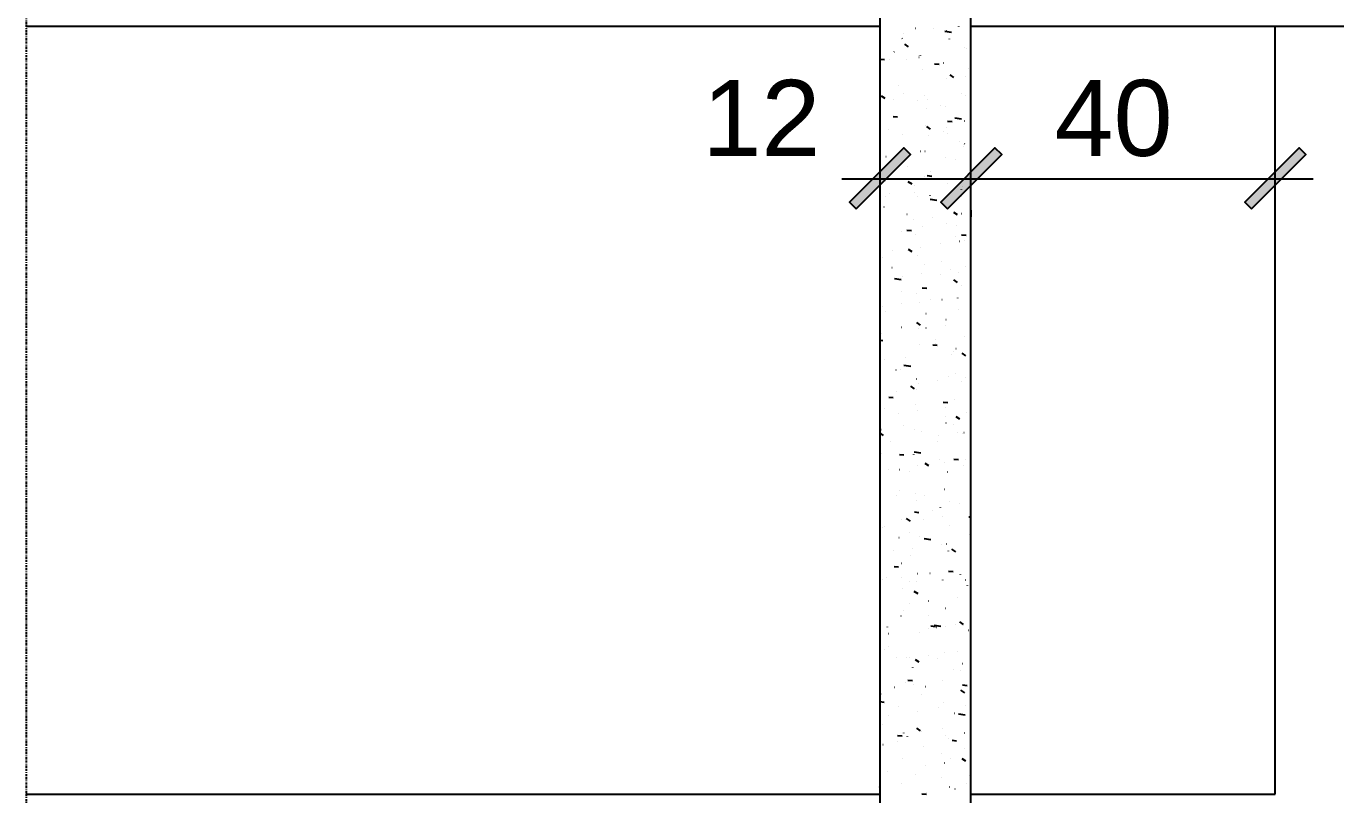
# Model space of a CAD drawing. Extents: x -1789 to 4156, y -3064 to 1391.
# Drawn here: x 2462.2 to 2634.4, y -841.3 to -740.2 of the extents above; entities that cross this region are included whole.
import ezdxf

# ---------------------------------------------------------------- set-up
doc = ezdxf.new("R2010")
doc.units = 0
doc.linetypes.add('ESTILO_TQS_0003', pattern=[0.92, 0.3, -0.15, 0.02, -0.15, 0.3])
for name, color, linetype in [('1', 1, 'CONTINUOUS'), ('2', 2, 'CONTINUOUS'), ('3', 3, 'CONTINUOUS'), ('9', 254, 'CONTINUOUS')]:
    doc.layers.add(name, color=color, linetype=linetype)
doc.styles.add('TQS_ARIAL', font='arial.ttf')

msp = doc.modelspace()

# ---------------------------------------------------------------- linework, layer by layer
at = {"layer": '1', "linetype": 'Continuous'}
for p, q in [((2569.4368, -760.22995), (2591.4368, -760.22995)), ((2581.4368, -760.22995), (2631.4368, -760.22995)), ((2586.4368, -764.34605), (2586.4368, -765.22995)), ((2574.4368, -764.9256), (2574.4368, -765.22995)), ((2586.4368, -764.9256), (2586.4368, -765.22995))]:
    msp.add_line(p, q, dxfattribs=at)
for points in [[(2571.3427, -764.20795), (2578.48795, -757.0627), (2577.60405, -756.1788), (2570.4588, -763.32405), (2571.3427, -764.20795)], [(2583.3427, -764.20795), (2590.48795, -757.0627), (2589.60405, -756.1788), (2582.4588, -763.32405), (2583.3427, -764.20795)], [(2583.3427, -764.20795), (2590.48795, -757.0627), (2589.60405, -756.1788), (2582.4588, -763.32405), (2583.3427, -764.20795)], [(2623.3427, -764.20795), (2630.48795, -757.0627), (2629.60405, -756.1788), (2622.4588, -763.32405), (2623.3427, -764.20795)]]:
    msp.add_lwpolyline(points, dxfattribs=at)
for points in [[(2571.3427, -764.20795), (2577.60405, -756.1788), (2570.4588, -763.32405)], [(2571.3427, -764.20795), (2578.48795, -757.0627), (2577.60405, -756.1788)], [(2583.3427, -764.20795), (2589.60405, -756.1788), (2582.4588, -763.32405)], [(2583.3427, -764.20795), (2589.60405, -756.1788), (2582.4588, -763.32405)], [(2583.3427, -764.20795), (2590.48795, -757.0627), (2589.60405, -756.1788)], [(2583.3427, -764.20795), (2590.48795, -757.0627), (2589.60405, -756.1788)], [(2623.3427, -764.20795), (2629.60405, -756.1788), (2622.4588, -763.32405)], [(2623.3427, -764.20795), (2630.48795, -757.0627), (2629.60405, -756.1788)], [(2571.3427, -764.20795), (2570.4588, -763.32405), (2571.3427, -764.20795)], [(2583.3427, -764.20795), (2582.4588, -763.32405), (2583.3427, -764.20795)], [(2583.3427, -764.20795), (2582.4588, -763.32405), (2583.3427, -764.20795)], [(2623.3427, -764.20795), (2622.4588, -763.32405), (2623.3427, -764.20795)]]:
    msp.add_solid(points, dxfattribs=at)
at = {"layer": '2', "linetype": 'Continuous'}
for p, q in [((2586.4368, -759.34605), (2586.4368, -759.34605)), ((2574.4368, -759.9256), (2574.4368, -759.9256)), ((2586.4368, -759.9256), (2586.4368, -759.9256)), ((2626.4368, -760.22995), (2626.4368, -760.22995))]:
    msp.add_line(p, q, dxfattribs=at)
at = {"layer": '2', "linetype": 'ESTILO_TQS_0003'}
msp.add_lwpolyline([(2462.16665, -2158.40875), (3089.1606, -2158.40875), (3089.1606, 1006.1651), (2462.16665, 1011.24555), (2462.16665, -2158.40875)], dxfattribs=at)
at = {"layer": '3', "linetype": 'Continuous'}
for p, q in [((2574.4368, -740.2195), (2462.16665, -740.2195)), ((2786.4368, -740.2195), (2586.4368, -740.2195)), ((2626.4368, -841.2197), (2626.4368, -740.2195)), ((2462.16665, -841.2197), (2574.4368, -841.2197)), ((2586.4368, -841.2197), (2626.4368, -841.2197))]:
    msp.add_line(p, q, dxfattribs=at)
at = {"layer": '9', "linetype": 'Continuous'}
for p, q in [((2579.1629, -740.4318), (2579.17285, -740.4305)), ((2581.50805, -740.5069), (2581.4996, -740.50155)), ((2584.8587, -740.2249), (2584.86665, -740.2188)), ((2586.4368, -740.4716), (2586.4368, -740.4716)), ((2586.4368, -740.4716), (2586.4368, -740.4716)), ((2574.4368, -741.054), (2574.4368, -741.054)), ((2574.4368, -741.054), (2574.4368, -741.054)), ((2574.4368, -741.75065), (2574.4368, -741.75065)), ((2574.4368, -741.75065), (2574.4368, -741.75065)), ((2574.4368, -741.75065), (2574.4368, -741.75065)), ((2577.41825, -741.8064), (2577.41085, -741.79965)), ((2577.5577, -741.16555), (2577.54925, -741.16015)), ((2583.88945, -741.01), (2583.0001, -740.8721)), ((2583.2501, -740.80535), (2583.24275, -740.7986)), ((2583.61655, -741.85015), (2583.6081, -741.8448)), ((2586.4368, -741.4051), (2586.4368, -741.4051)), ((2576.35575, -743.5138), (2576.3637, -743.50775)), ((2578.23285, -742.8642), (2577.73545, -742.52865)), ((2579.5224, -743.98225), (2579.53235, -743.98095)), ((2579.8144, -744.00205), (2579.80705, -743.9953)), ((2585.64625, -743.001), (2585.6389, -742.99425)), ((2585.83795, -743.1508), (2585.84785, -743.1495)), ((2586.4368, -743.6469), (2586.4368, -743.6469)), ((2586.4368, -743.6469), (2586.4368, -743.6469)), ((2586.4368, -743.6469), (2586.4368, -743.6469)), ((2586.4368, -743.7254), (2586.4368, -743.7254)), ((2586.4368, -743.7254), (2586.4368, -743.7254)), ((2586.4368, -743.7254), (2586.4368, -743.7254)), ((2574.4368, -744.6518), (2574.4368, -744.6518)), ((2574.4368, -744.6518), (2574.4368, -744.6518)), ((2574.4368, -744.6518), (2574.4368, -744.6518)), ((2574.4368, -744.98625), (2574.4368, -744.98625)), ((2574.4368, -744.98625), (2574.4368, -744.98625)), ((2575.07785, -744.5753), (2574.48015, -744.523)), ((2575.7351, -744.48085), (2575.745, -744.47955)), ((2577.9097, -744.56505), (2577.90125, -744.55965)), ((2579.60275, -744.25795), (2579.61065, -744.25185)), ((2580.01815, -745.9083), (2580.0097, -745.9029)), ((2582.25045, -745.20285), (2581.65275, -745.15055)), ((2582.8497, -745.0021), (2582.85765, -744.996)), ((2586.0967, -745.74625), (2586.10465, -745.74015)), ((2586.4368, -745.5691), (2586.4368, -745.5691)), ((2583.20725, -747.0949), (2583.21715, -747.0936)), ((2584.20195, -746.8904), (2583.7045, -746.55485)), ((2585.71065, -746.76535), (2585.72055, -746.76405)), ((2586.2868, -746.7266), (2586.2784, -746.7212)), ((2586.4368, -746.82215), (2586.4368, -746.82215)), ((2586.4368, -746.82215), (2586.4368, -746.82215)), ((2574.4368, -748.2219), (2574.4368, -748.2219)), ((2574.4368, -748.2219), (2574.4368, -748.2219)), ((2574.4368, -748.24955), (2574.4368, -748.24955)), ((2575.16175, -749.6854), (2574.66435, -749.3499)), ((2576.89175, -747.92635), (2576.90165, -747.92505)), ((2577.53425, -749.0808), (2577.5422, -749.0747)), ((2580.3701, -749.3078), (2580.3617, -749.3024)), ((2585.2334, -748.96765), (2585.226, -748.9609)), ((2585.6887, -749.29495), (2585.69665, -749.28885)), ((2586.4368, -748.39785), (2586.4368, -748.39785)), ((2574.54285, -750.7512), (2574.4368, -750.73475)), ((2576.2521, -749.8596), (2576.2437, -749.85425)), ((2579.4015, -749.9687), (2579.39415, -749.96195)), ((2580.57655, -751.03905), (2580.58645, -751.03775)), ((2580.78125, -749.82495), (2580.78915, -749.81885)), ((2582.4786, -750.65105), (2582.47015, -750.64565)), ((2583.07995, -750.70945), (2583.08985, -750.70815)), ((2586.4368, -749.99745), (2586.4368, -749.99745)), ((2586.4368, -749.99745), (2586.4368, -749.99745)), ((2586.4368, -749.99745), (2586.4368, -749.99745)), ((2586.4368, -750.0704), (2586.4368, -750.0704)), ((2586.4368, -750.0704), (2586.4368, -750.0704)), ((2574.4368, -751.45755), (2574.4368, -751.45755)), ((2574.4368, -751.84735), (2574.4368, -751.84735)), ((2574.4368, -751.84735), (2574.4368, -751.84735)), ((2576.79135, -752.12575), (2576.1936, -752.07345)), ((2583.96395, -752.75325), (2583.3662, -752.70095)), ((2585.21525, -752.4064), (2584.32585, -752.26845)), ((2585.5671, -752.62385), (2585.57505, -752.6178)), ((2586.4368, -752.59585), (2586.4368, -752.59585)), ((2575.60855, -753.79405), (2575.6165, -753.78795)), ((2577.38875, -754.4693), (2577.3814, -754.46255)), ((2580.51605, -753.26405), (2580.52395, -753.25795)), ((2581.13085, -753.7116), (2580.6334, -753.37605)), ((2582.83055, -754.05055), (2582.82215, -754.04515)), ((2583.2206, -753.46825), (2583.21325, -753.4615)), ((2583.30755, -754.27725), (2583.3175, -754.27595)), ((2586.4368, -752.9696), (2586.4368, -752.9696)), ((2586.4368, -753.1727), (2586.4368, -753.1727)), ((2586.4368, -753.1727), (2586.4368, -753.1727)), ((2586.4368, -753.1727), (2586.4368, -753.1727)), ((2574.4368, -754.69315), (2574.4368, -754.69315)), ((2574.4368, -754.69315), (2574.4368, -754.69315)), ((2574.4368, -754.69315), (2574.4368, -754.69315)), ((2574.4368, -755.44515), (2574.4368, -755.44515)), ((2574.48865, -755.4383), (2574.4986, -755.437)), ((2580.8042, -754.60685), (2580.8141, -754.60555)), ((2584.93905, -755.3938), (2584.9306, -755.3884)), ((2585.4455, -755.9528), (2585.45345, -755.9467)), ((2585.61675, -755.6639), (2585.6094, -755.65715)), ((2574.4368, -757.9288), (2574.4368, -757.9288)), ((2574.4368, -757.9288), (2574.4368, -757.9288)), ((2575.26005, -757.2971), (2575.268, -757.291)), ((2579.7849, -756.66495), (2579.77755, -756.6582)), ((2580.39445, -756.593), (2580.40235, -756.5869)), ((2583.07055, -757.3787), (2583.0621, -757.3733)), ((2584.36605, -757.7357), (2584.37595, -757.7344)), ((2586.4368, -756.348), (2586.4368, -756.348)), ((2586.4368, -756.348), (2586.4368, -756.348)), ((2586.4368, -756.348), (2586.4368, -756.348)), ((2586.4368, -756.41535), (2586.4368, -756.41535)), ((2586.4368, -756.41535), (2586.4368, -756.41535)), ((2586.4368, -756.41535), (2586.4368, -756.41535)), ((2586.4368, -757.2905), (2586.4368, -757.2905)), ((2574.4368, -759.0429), (2574.4368, -759.0429)), ((2578.05055, -758.56715), (2578.06045, -758.56585)), ((2581.173, -759.3451), (2581.1646, -759.33975)), ((2586.4368, -759.52325), (2586.4368, -759.52325)), ((2586.4368, -759.52325), (2586.4368, -759.52325)), ((2574.4368, -761.16445), (2574.4368, -761.16445)), ((2574.4368, -761.16445), (2574.4368, -761.16445)), ((2575.13845, -760.62605), (2575.1464, -760.61995)), ((2578.6977, -760.9631), (2578.20025, -760.62755)), ((2578.97255, -761.11855), (2578.9641, -761.11315)), ((2580.27285, -759.92195), (2580.28075, -759.91585)), ((2581.29135, -759.91995), (2580.6936, -759.8677)), ((2583.3405, -760.80365), (2583.34845, -760.79755)), ((2585.29065, -761.21175), (2585.3006, -761.21045)), ((2586.4368, -760.37015), (2586.4368, -760.37015)), ((2574.4368, -762.6407), (2574.4368, -762.6407)), ((2574.4368, -762.6407), (2574.4368, -762.6407)), ((2574.4368, -762.6407), (2574.4368, -762.6407)), ((2575.18785, -762.5418), (2575.19775, -762.5405)), ((2575.7428, -762.23625), (2575.73435, -762.23085)), ((2578.97515, -762.0432), (2578.9851, -762.0419)), ((2579.37205, -762.6316), (2579.36465, -762.62485)), ((2581.081, -762.4618), (2581.0726, -762.4564)), ((2581.9697, -763.0938), (2581.08035, -762.9559)), ((2585.2039, -761.63055), (2585.19655, -761.6238)), ((2585.2023, -762.6107), (2585.21025, -762.6046)), ((2586.4368, -762.69855), (2586.4368, -762.69855)), ((2586.4368, -762.69855), (2586.4368, -762.69855)), ((2586.4368, -762.7603), (2586.4368, -762.7603)), ((2586.4368, -762.7603), (2586.4368, -762.7603)), ((2574.4368, -764.40005), (2574.4368, -764.40005)), ((2574.4368, -764.40005), (2574.4368, -764.40005)), ((2575.01685, -763.95495), (2575.0248, -763.9489)), ((2584.66675, -764.9893), (2584.16935, -764.65375)), ((2585.1743, -764.82485), (2585.1842, -764.82355)), ((2586.4368, -763.7866), (2586.4368, -763.7866)), ((2574.4368, -766.23845), (2574.4368, -766.23845)), ((2574.4368, -766.23845), (2574.4368, -766.23845)), ((2578.02505, -764.88235), (2578.033, -764.87625)), ((2578.88355, -765.65305), (2578.8935, -765.65175)), ((2580.02965, -766.5798), (2580.0376, -766.5737)), ((2581.38695, -765.32345), (2581.39685, -765.32215)), ((2583.19115, -766.13115), (2583.18375, -766.1244)), ((2584.519, -766.3706), (2584.52695, -766.36455)), ((2586.4368, -765.8738), (2586.4368, -765.8738)), ((2586.4368, -765.8738), (2586.4368, -765.8738)), ((2586.4368, -765.8738), (2586.4368, -765.8738)), ((2586.4368, -766.1832), (2586.4368, -766.1832)), ((2574.4368, -767.6357), (2574.4368, -767.6357)), ((2577.35925, -767.1322), (2577.3519, -767.12545)), ((2578.61875, -767.0867), (2578.021, -767.0344)), ((2579.13365, -767.57175), (2579.12525, -767.56635)), ((2584.4719, -767.7973), (2584.46345, -767.7919)), ((2585.79135, -767.7142), (2585.1936, -767.6619)), ((2586.4368, -767.7707), (2586.4368, -767.7707)), ((2574.4368, -769.83625), (2574.4368, -769.83625)), ((2576.12995, -769.61335), (2576.13985, -769.61205)), ((2578.70405, -769.8601), (2578.20665, -769.52455)), ((2579.7554, -769.3279), (2579.74805, -769.32115)), ((2582.44545, -768.7819), (2582.45535, -768.7806)), ((2584.94885, -768.4523), (2584.95875, -768.451)), ((2585.5873, -768.32685), (2585.5799, -768.3201)), ((2586.4368, -769.0491), (2586.4368, -769.0491)), ((2586.4368, -769.0491), (2586.4368, -769.0491)), ((2586.4368, -769.1053), (2586.4368, -769.1053)), ((2586.4368, -769.1053), (2586.4368, -769.1053)), ((2586.4368, -769.1053), (2586.4368, -769.1053)), ((2574.4368, -770.87135), (2574.4368, -770.87135)), ((2574.4368, -770.87135), (2574.4368, -770.87135)), ((2574.7737, -770.61285), (2574.7816, -770.60675)), ((2579.34635, -770.33975), (2579.3543, -770.33365)), ((2580.3739, -771.53715), (2580.36545, -771.53175)), ((2582.59335, -771.0839), (2582.60125, -771.0778)), ((2585.71215, -771.7627), (2585.7037, -771.7573)), ((2574.4368, -773.434), (2574.4368, -773.434)), ((2574.4368, -773.434), (2574.4368, -773.434)), ((2576.0592, -771.96365), (2576.0508, -771.95825)), ((2577.2543, -773.55325), (2576.36495, -773.4153)), ((2577.3986, -773.0441), (2577.4085, -773.0428)), ((2579.902, -772.7145), (2579.9119, -772.7132)), ((2582.4824, -772.8804), (2582.47395, -772.875)), ((2583.6893, -772.2159), (2583.6992, -772.2146)), ((2584.8375, -772.5975), (2584.84545, -772.5914)), ((2586.4368, -772.22435), (2586.4368, -772.22435)), ((2574.4368, -774.10695), (2574.4368, -774.10695)), ((2574.4368, -774.10695), (2574.4368, -774.10695)), ((2574.4368, -774.10695), (2574.4368, -774.10695)), ((2577.33735, -775.11695), (2577.3453, -775.11085)), ((2580.62795, -774.663), (2580.0302, -774.6107)), ((2584.67315, -773.88625), (2584.1757, -773.55075)), ((2585.1744, -774.29345), (2585.16705, -774.2867)), ((2586.4368, -774.97735), (2586.4368, -774.97735)), ((2586.4368, -775.0759), (2586.4368, -775.0759)), ((2586.4368, -775.1712), (2586.4368, -775.1712)), ((2577.2713, -776.65865), (2577.2812, -776.65735)), ((2579.34255, -775.2945), (2579.3352, -775.28775)), ((2579.66485, -776.5666), (2579.6728, -776.56055)), ((2581.0586, -776.16005), (2581.0685, -776.1587)), ((2582.63765, -776.1546), (2582.62925, -776.1492)), ((2584.7159, -775.92645), (2584.72385, -775.92035)), ((2586.4368, -775.39965), (2586.4368, -775.39965)), ((2586.4368, -775.39965), (2586.4368, -775.39965)), ((2586.4368, -775.39965), (2586.4368, -775.39965)), ((2586.4368, -775.45025), (2586.4368, -775.45025)), ((2586.4368, -775.45025), (2586.4368, -775.45025)), ((2574.4368, -777.0318), (2574.4368, -777.0318)), ((2574.4368, -777.0318), (2574.4368, -777.0318)), ((2574.4368, -777.3426), (2574.4368, -777.3426)), ((2574.4368, -777.3426), (2574.4368, -777.3426)), ((2574.7679, -776.9882), (2574.7778, -776.9869)), ((2575.1968, -777.7648), (2575.1884, -777.7594)), ((2580.53505, -777.99035), (2580.5266, -777.98495)), ((2584.74615, -777.49785), (2584.7377, -777.49245)), ((2586.4368, -778.5749), (2586.4368, -778.5749)), ((2586.4368, -778.5749), (2586.4368, -778.5749)), ((2586.4368, -778.5749), (2586.4368, -778.5749)), ((2577.3298, -779.79515), (2577.3224, -779.78835)), ((2579.80045, -779.4923), (2579.30305, -779.15675)), ((2579.54325, -779.89555), (2579.5512, -779.88945)), ((2580.5248, -779.8281), (2580.53475, -779.8268)), ((2583.0282, -779.4985), (2583.03815, -779.4972)), ((2583.16165, -778.7941), (2583.15425, -778.7873)), ((2574.4368, -780.57825), (2574.4368, -780.57825)), ((2574.4368, -780.57825), (2574.4368, -780.57825)), ((2574.4368, -780.57825), (2574.4368, -780.57825)), ((2574.4368, -780.6296), (2574.4368, -780.6296)), ((2574.4368, -780.6296), (2574.4368, -780.6296)), ((2574.84285, -781.5574), (2574.4368, -781.52185)), ((2574.71145, -780.63085), (2574.70305, -780.6255)), ((2579.72595, -781.9908), (2579.71855, -781.98405)), ((2581.76285, -781.42805), (2581.77075, -781.42195)), ((2581.77525, -781.9557), (2581.76685, -781.95035)), ((2585.5578, -780.98975), (2585.55045, -780.983)), ((2586.4368, -781.7502), (2586.4368, -781.7502)), ((2586.4368, -781.7502), (2586.4368, -781.7502)), ((2586.4368, -781.7952), (2586.4368, -781.7952)), ((2586.4368, -781.7952), (2586.4368, -781.7952)), ((2586.4368, -781.7952), (2586.4368, -781.7952)), ((2574.4368, -783.81385), (2574.4368, -783.81385)), ((2574.4368, -783.81385), (2574.4368, -783.81385)), ((2574.4368, -783.81385), (2574.4368, -783.81385)), ((2577.7712, -783.7884), (2577.7811, -783.7871)), ((2582.01545, -782.1849), (2581.4177, -782.1326)), ((2583.88375, -783.29895), (2583.8753, -783.2936)), ((2584.0867, -782.95695), (2584.0966, -782.95565)), ((2584.4727, -782.5843), (2584.48065, -782.57825)), ((2585.7695, -783.51845), (2585.2721, -783.18295)), ((2586.4368, -782.57175), (2586.4368, -782.57175)), ((2574.4368, -784.22735), (2574.4368, -784.22735)), ((2575.06345, -784.03035), (2575.055, -784.025)), ((2576.59015, -785.39715), (2576.5981, -785.3911)), ((2577.1719, -785.3736), (2577.16345, -785.36825)), ((2578.5202, -784.94035), (2577.63085, -784.8024)), ((2586.4368, -783.96855), (2586.4368, -783.96855)), ((2586.4368, -784.92545), (2586.4368, -784.92545)), ((2586.4368, -784.92545), (2586.4368, -784.92545)), ((2586.4368, -784.92545), (2586.4368, -784.92545)), ((2574.4368, -787.0495), (2574.4368, -787.0495)), ((2574.4368, -787.0495), (2574.4368, -787.0495)), ((2574.4368, -787.0495), (2574.4368, -787.0495)), ((2579.30005, -786.55345), (2579.308, -786.54735)), ((2579.482, -787.16095), (2579.49195, -787.1596)), ((2581.9854, -786.83135), (2581.99535, -786.83005)), ((2583.44055, -786.1919), (2583.43215, -786.18655)), ((2584.3511, -785.91325), (2584.35905, -785.90715)), ((2585.14495, -786.9564), (2585.13755, -786.94965)), ((2585.77275, -786.33275), (2585.78265, -786.33145)), ((2586.4368, -786.16815), (2586.4368, -786.16815)), ((2574.4368, -787.82515), (2574.4368, -787.82515)), ((2574.4368, -787.82515), (2574.4368, -787.82515)), ((2576.59815, -788.18335), (2576.58975, -788.178)), ((2579.0182, -787.85735), (2578.5208, -787.5218)), ((2579.31305, -787.95745), (2579.3057, -787.9507)), ((2586.4368, -788.10075), (2586.4368, -788.10075)), ((2586.4368, -788.10075), (2586.4368, -788.10075)), ((2586.4368, -788.1402), (2586.4368, -788.1402)), ((2586.4368, -788.1402), (2586.4368, -788.1402)), ((2574.4368, -790.2851), (2574.4368, -790.2851)), ((2574.4368, -790.2851), (2574.4368, -790.2851)), ((2574.4368, -790.2851), (2574.4368, -790.2851)), ((2575.1141, -790.4548), (2575.10675, -790.448)), ((2576.23035, -789.0793), (2575.63265, -789.027)), ((2579.17845, -789.8824), (2579.1864, -789.8763)), ((2583.40295, -789.70685), (2582.80525, -789.65455)), ((2583.14205, -790.27685), (2583.15195, -790.27555)), ((2584.2295, -789.2422), (2584.23745, -789.2361)), ((2586.4368, -789.97225), (2586.4368, -789.97225)), ((2574.4368, -791.4229), (2574.4368, -791.4229)), ((2574.4368, -791.4229), (2574.4368, -791.4229)), ((2576.85135, -791.10505), (2576.86125, -791.10375)), ((2579.35475, -790.77545), (2579.36465, -790.77415)), ((2583.13215, -791.457), (2583.1248, -791.45025)), ((2583.1766, -792.3743), (2583.1682, -792.36895)), ((2584.9873, -791.88355), (2584.48985, -791.548)), ((2585.901, -790.93465), (2585.8926, -790.9293)), ((2586.4368, -791.276), (2586.4368, -791.276)), ((2586.4368, -791.276), (2586.4368, -791.276)), ((2574.4368, -793.52075), (2574.4368, -793.52075)), ((2574.4368, -793.52075), (2574.4368, -793.52075)), ((2574.4368, -793.52075), (2574.4368, -793.52075)), ((2574.93415, -793.9953), (2574.4368, -793.65985)), ((2574.60865, -793.26645), (2574.6002, -793.2611)), ((2577.5103, -792.65045), (2577.5029, -792.6437)), ((2579.05685, -793.2113), (2579.0648, -793.20525)), ((2579.98435, -793.51585), (2579.9759, -793.5105)), ((2582.16605, -794.00315), (2582.176, -794.0018)), ((2584.1079, -792.57115), (2584.11585, -792.56505)), ((2584.66945, -793.67355), (2584.6794, -793.67225)), ((2585.2851, -793.71755), (2585.27665, -793.7122)), ((2585.5283, -793.65265), (2585.52095, -793.6459)), ((2586.4368, -792.86125), (2586.4368, -792.86125)), ((2574.4368, -795.0207), (2574.4368, -795.0207)), ((2575.85055, -794.8346), (2575.8605, -794.83325)), ((2582.0928, -794.8591), (2582.08435, -794.85375)), ((2586.4368, -794.4513), (2586.4368, -794.4513)), ((2586.4368, -794.4513), (2586.4368, -794.4513)), ((2586.4368, -794.4513), (2586.4368, -794.4513)), ((2586.4368, -794.48515), (2586.4368, -794.48515)), ((2586.4368, -794.48515), (2586.4368, -794.48515)), ((2586.4368, -794.48515), (2586.4368, -794.48515)), ((2574.4368, -796.7564), (2574.4368, -796.7564)), ((2574.4368, -796.7564), (2574.4368, -796.7564)), ((2574.4368, -796.7564), (2574.4368, -796.7564)), ((2574.62515, -796.3517), (2574.6178, -796.34495)), ((2577.61785, -796.60125), (2577.02015, -796.54895)), ((2578.93525, -796.54025), (2578.9432, -796.53415)), ((2579.846, -796.3367), (2578.95665, -796.1988)), ((2582.25365, -797.2296), (2582.26155, -797.2235)), ((2584.79045, -797.22875), (2584.19275, -797.17645)), ((2585.72795, -797.132), (2585.73785, -797.13065)), ((2586.4368, -797.3589), (2586.4368, -797.3589)), ((2586.4368, -797.3728), (2586.4368, -797.3728)), ((2574.4368, -798.6185), (2574.4368, -798.6185)), ((2574.4368, -798.6185), (2574.4368, -798.6185)), ((2574.4368, -798.6185), (2574.4368, -798.6185)), ((2575.6251, -798.46205), (2575.63505, -798.46075)), ((2577.0213, -798.54735), (2577.01395, -798.5406)), ((2578.32675, -798.81045), (2578.31835, -798.80505)), ((2579.41245, -797.96345), (2579.42235, -797.9621)), ((2580.9032, -798.02145), (2580.4058, -797.68595)), ((2582.92925, -797.61605), (2582.9219, -797.6093)), ((2583.33775, -798.8275), (2583.3293, -798.82215)), ((2585.5006, -797.97375), (2585.50855, -797.96765)), ((2586.4368, -797.62655), (2586.4368, -797.62655)), ((2586.4368, -797.62655), (2586.4368, -797.62655)), ((2586.4368, -797.62655), (2586.4368, -797.62655)), ((2574.4368, -799.992), (2574.4368, -799.992)), ((2574.4368, -799.992), (2574.4368, -799.992)), ((2574.4368, -799.992), (2574.4368, -799.992)), ((2586.4368, -800.80185), (2586.4368, -800.80185)), ((2586.4368, -800.80185), (2586.4368, -800.80185)), ((2586.4368, -800.8301), (2586.4368, -800.8301)), ((2586.4368, -800.8301), (2586.4368, -800.8301)), ((2574.4368, -802.21625), (2574.4368, -802.21625)), ((2574.4368, -802.21625), (2574.4368, -802.21625)), ((2574.51855, -802.7349), (2574.51015, -802.7295)), ((2576.6836, -801.92045), (2576.6935, -801.91915)), ((2577.08095, -801.19875), (2577.0889, -801.19265)), ((2579.187, -801.5909), (2579.1969, -801.5896)), ((2579.23975, -802.56735), (2579.23135, -802.562)), ((2580.32795, -801.94285), (2580.3359, -801.9368)), ((2582.9743, -801.0923), (2582.9842, -801.09095)), ((2583.57495, -802.687), (2583.58285, -802.6809)), ((2586.4368, -801.75395), (2586.37485, -801.71215)), ((2574.4368, -803.22765), (2574.4368, -803.22765)), ((2574.4368, -803.22765), (2574.4368, -803.22765)), ((2574.4368, -803.22765), (2574.4368, -803.22765)), ((2579.6009, -804.17525), (2579.0032, -804.12295)), ((2581.34825, -803.9106), (2581.3398, -803.90525)), ((2582.4403, -803.51295), (2582.43295, -803.5062)), ((2584.9052, -803.00135), (2584.8968, -802.996)), ((2586.4368, -803.9771), (2586.4368, -803.9771)), ((2574.4368, -805.81405), (2574.4368, -805.81405)), ((2574.4368, -805.81405), (2574.4368, -805.81405)), ((2574.87055, -806.1344), (2574.8621, -806.129)), ((2575.072, -805.9759), (2575.0799, -805.9698)), ((2577.2708, -805.12095), (2577.26345, -805.1142)), ((2578.47005, -805.27295), (2577.97265, -804.93745)), ((2580.24545, -805.0493), (2580.25535, -805.048)), ((2582.74885, -804.71975), (2582.75875, -804.71845)), ((2583.6215, -805.8869), (2583.62945, -805.8808)), ((2586.4368, -804.7733), (2586.1758, -804.7505)), ((2574.4368, -806.4633), (2574.4368, -806.4633)), ((2574.4368, -806.4633), (2574.4368, -806.4633)), ((2576.979, -807.47765), (2576.97055, -807.47225)), ((2578.31895, -806.72005), (2578.3269, -806.71395)), ((2579.66695, -807.3166), (2579.6596, -807.30985)), ((2581.1718, -807.7331), (2580.2824, -807.59515)), ((2586.2594, -807.0125), (2586.25205, -807.00575)), ((2586.4368, -807.1524), (2586.4368, -807.1524)), ((2586.4368, -807.1524), (2586.4368, -807.1524)), ((2586.4368, -807.1524), (2586.4368, -807.1524)), ((2586.4368, -807.1751), (2586.4368, -807.1751)), ((2574.4368, -809.4118), (2574.4368, -809.4118)), ((2574.4368, -809.4118), (2574.4368, -809.4118)), ((2576.30405, -809.166), (2576.314, -809.1647)), ((2578.80745, -808.8364), (2578.8174, -808.8351)), ((2582.5948, -808.3378), (2582.6047, -808.3365)), ((2583.24765, -808.29595), (2583.23925, -808.29055)), ((2583.49995, -809.2158), (2583.50785, -809.20975)), ((2584.43915, -809.29915), (2583.9417, -808.96365)), ((2586.4368, -808.54965), (2586.4368, -808.54965)), ((2574.4368, -809.6989), (2574.4368, -809.6989)), ((2574.4368, -809.6989), (2574.4368, -809.6989)), ((2576.9283, -811.34195), (2576.3306, -811.28965)), ((2577.331, -810.87715), (2577.32255, -810.8718)), ((2578.44885, -809.856), (2578.4568, -809.8499)), ((2586.4368, -810.32765), (2586.4368, -810.32765)), ((2586.4368, -810.32765), (2586.4368, -810.32765)), ((2586.4368, -810.6466), (2586.4368, -810.6466)), ((2574.4368, -812.93455), (2574.4368, -812.93455)), ((2574.4368, -812.93455), (2574.4368, -812.93455)), ((2574.4368, -812.93455), (2574.4368, -812.93455)), ((2574.4368, -813.0096), (2574.4368, -813.0096)), ((2574.4368, -813.0096), (2574.4368, -813.0096)), ((2574.763, -812.96665), (2574.7729, -812.96535)), ((2575.3029, -812.7604), (2575.29445, -812.755)), ((2577.26635, -812.6371), (2577.2763, -812.6358)), ((2579.43945, -812.2204), (2579.431, -812.215)), ((2581.0537, -812.13845), (2581.0636, -812.13715)), ((2582.74445, -813.03115), (2582.75235, -813.02505)), ((2584.1009, -811.9695), (2583.5032, -811.9172)), ((2585.08595, -812.2822), (2585.0786, -812.27545)), ((2585.7081, -813.0387), (2585.6997, -813.0333)), ((2586.4368, -812.17385), (2586.4368, -812.17385)), ((2577.41135, -814.10365), (2577.40295, -814.09825)), ((2578.32725, -813.18495), (2578.3352, -813.17885)), ((2579.48945, -814.8532), (2578.992, -814.5177)), ((2579.2541, -813.28325), (2579.2467, -813.2765)), ((2585.9914, -813.7753), (2585.99935, -813.7692)), ((2586.4368, -813.50295), (2586.4368, -813.50295)), ((2586.4368, -813.50295), (2586.4368, -813.50295)), ((2586.4368, -813.52005), (2586.4368, -813.52005)), ((2586.4368, -813.52005), (2586.4368, -813.52005)), ((2574.4368, -816.1702), (2574.4368, -816.1702)), ((2574.4368, -816.1702), (2574.4368, -816.1702)), ((2574.4368, -816.1702), (2574.4368, -816.1702)), ((2578.32485, -816.0955), (2578.33475, -816.0942)), ((2580.82825, -815.76595), (2580.83815, -815.76465)), ((2584.61555, -815.2673), (2584.6255, -815.266)), ((2574.4368, -816.6074), (2574.4368, -816.6074)), ((2574.4368, -816.6074), (2574.4368, -816.6074)), ((2577.2413, -817.78385), (2577.23395, -817.7771)), ((2577.57175, -817.0003), (2577.5797, -816.9942)), ((2580.81875, -817.7444), (2580.8267, -817.73835)), ((2583.0732, -816.7828), (2583.0658, -816.77605)), ((2586.4368, -816.6782), (2586.4368, -816.6782)), ((2586.4368, -816.6782), (2586.4368, -816.6782)), ((2586.4368, -816.6782), (2586.4368, -816.6782)), ((2574.6078, -818.5395), (2574.4368, -818.5245)), ((2574.4368, -819.4058), (2574.4368, -819.4058)), ((2574.4368, -819.4058), (2574.4368, -819.4058)), ((2574.4368, -819.4058), (2574.4368, -819.4058)), ((2575.46405, -819.2136), (2575.4556, -819.2082)), ((2579.6375, -819.97955), (2579.6301, -819.9728)), ((2580.80225, -819.43915), (2580.7938, -819.43375)), ((2581.7804, -819.167), (2581.1827, -819.1147)), ((2582.49755, -819.12945), (2581.6082, -818.99155)), ((2581.8867, -819.22435), (2581.89665, -819.22305)), ((2583.13515, -819.20265), (2583.14305, -819.19655)), ((2584.3901, -818.8948), (2584.40005, -818.8935)), ((2585.4585, -818.8794), (2584.9611, -818.5439)), ((2585.46935, -818.9785), (2585.46195, -818.97175)), ((2586.1405, -819.6647), (2586.13205, -819.6593)), ((2586.4368, -819.5393), (2586.4368, -819.5393)), ((2586.4368, -819.5744), (2586.4368, -819.5744)), ((2586.4368, -819.7404), (2586.4368, -819.7404)), ((2586.4368, -819.8535), (2586.4368, -819.8535)), ((2586.4368, -819.8535), (2586.4368, -819.8535)), ((2586.4368, -819.865), (2586.4368, -819.865)), ((2586.4368, -819.865), (2586.4368, -819.865)), ((2586.4368, -819.865), (2586.4368, -819.865)), ((2574.4368, -820.20515), (2574.4368, -820.20515)), ((2575.5712, -820.0558), (2575.5811, -820.0545)), ((2574.4368, -822.64145), (2574.4368, -822.64145)), ((2574.4368, -822.64145), (2574.4368, -822.64145)), ((2575.06545, -822.13505), (2575.0581, -822.1283)), ((2575.5628, -821.77745), (2575.5707, -821.7714)), ((2576.70425, -823.179), (2576.6958, -823.1736)), ((2577.96245, -823.17175), (2577.9704, -823.16565)), ((2578.3875, -823.2828), (2578.39745, -823.2815)), ((2580.8909, -822.95325), (2580.90085, -822.95195)), ((2582.0425, -823.40455), (2582.03405, -823.39915)), ((2583.01355, -822.5316), (2583.02145, -822.5255)), ((2584.67825, -822.45465), (2584.68815, -822.45335)), ((2586.4368, -823.02875), (2586.4368, -823.02875)), ((2586.4368, -823.02875), (2586.4368, -823.02875)), ((2574.4368, -823.80295), (2574.4368, -823.80295)), ((2574.4368, -823.80295), (2574.4368, -823.80295)), ((2578.81275, -824.52225), (2578.8043, -824.51685)), ((2579.6465, -823.85185), (2579.1491, -823.51635)), ((2584.15095, -824.7478), (2584.14255, -824.7424)), ((2585.05645, -824.9451), (2585.0491, -824.93835)), ((2585.30375, -824.0099), (2585.31165, -824.0038)), ((2574.4368, -825.8771), (2574.4368, -825.8771)), ((2574.4368, -825.8771), (2574.4368, -825.8771)), ((2574.4368, -825.8771), (2574.4368, -825.8771)), ((2577.84085, -826.5007), (2577.8488, -826.4946)), ((2578.7557, -826.3029), (2578.158, -826.2506)), ((2578.90765, -826.8121), (2578.91755, -826.8108)), ((2582.69495, -826.3135), (2582.70485, -826.3122)), ((2585.9283, -826.9304), (2585.3306, -826.87815)), ((2586.4368, -826.20405), (2586.4368, -826.20405)), ((2586.4368, -826.20405), (2586.4368, -826.20405)), ((2586.4368, -826.20405), (2586.4368, -826.20405)), ((2586.4368, -826.21), (2586.4368, -826.21)), ((2586.4368, -826.21), (2586.4368, -826.21)), ((2574.4368, -827.4007), (2574.4368, -827.4007)), ((2574.4368, -827.4007), (2574.4368, -827.4007)), ((2574.5765, -828.03195), (2574.56915, -828.0252)), ((2576.40425, -827.1417), (2576.41415, -827.1404)), ((2579.98825, -828.0886), (2579.9962, -828.0825)), ((2580.48445, -827.1006), (2580.4771, -827.09385)), ((2585.61555, -827.87805), (2585.11815, -827.54255)), ((2586.4368, -826.9749), (2586.4368, -826.9749)), ((2586.4368, -828.432), (2586.4368, -828.432)), ((2575.022, -829.16085), (2574.4368, -829.0701)), ((2574.4368, -829.1127), (2574.4368, -829.1127)), ((2574.4368, -829.1127), (2574.4368, -829.1127)), ((2574.4368, -829.1127), (2574.4368, -829.1127)), ((2576.8654, -829.6322), (2576.85695, -829.6268)), ((2582.2036, -829.85775), (2582.1952, -829.85235)), ((2582.77035, -829.18945), (2582.77825, -829.18335)), ((2585.73235, -829.5114), (2585.74225, -829.5101)), ((2586.4368, -829.3793), (2586.4368, -829.3793)), ((2586.4368, -829.3793), (2586.4368, -829.3793)), ((2586.4368, -829.3793), (2586.4368, -829.3793)), ((2574.4368, -830.9985), (2574.4368, -830.9985)), ((2574.4368, -830.9985), (2574.4368, -830.9985)), ((2574.4368, -830.9985), (2574.4368, -830.9985)), ((2574.8156, -832.0577), (2574.82355, -832.0516)), ((2575.6295, -830.84145), (2575.63945, -830.84015)), ((2579.41685, -830.34285), (2579.42675, -830.34155)), ((2584.30355, -830.6002), (2584.2962, -830.5934)), ((2585.6944, -830.81605), (2584.80505, -830.6781)), ((2586.4368, -830.93115), (2586.4368, -830.93115)), ((2574.4368, -832.34835), (2574.4368, -832.34835)), ((2574.4368, -832.34835), (2574.4368, -832.34835)), ((2574.4368, -832.34835), (2574.4368, -832.34835)), ((2577.38285, -833.5833), (2576.7851, -833.53105)), ((2577.59765, -833.1586), (2577.6056, -833.1525)), ((2578.1056, -833.5976), (2578.0972, -833.5922)), ((2579.80355, -832.8505), (2579.30615, -832.51495)), ((2579.9955, -832.99755), (2579.98815, -832.9908)), ((2582.64875, -832.5184), (2582.65665, -832.5123)), ((2583.10165, -833.45555), (2583.11155, -833.4542)), ((2585.60505, -833.12595), (2585.61495, -833.12465)), ((2586.4368, -832.5546), (2586.4368, -832.5546)), ((2586.4368, -832.5546), (2586.4368, -832.5546)), ((2586.4368, -832.55495), (2586.4368, -832.55495)), ((2574.4368, -834.5963), (2574.4368, -834.5963)), ((2574.87585, -834.7153), (2574.86745, -834.7099)), ((2576.78615, -834.287), (2576.79605, -834.2857)), ((2580.2141, -834.9408), (2580.20565, -834.93545)), ((2583.44385, -833.8231), (2583.4354, -833.81775)), ((2584.55545, -834.21085), (2583.9577, -834.15855)), ((2585.5523, -835.16635), (2585.5439, -835.161)), ((2586.4368, -834.37545), (2586.4368, -834.37545)), ((2574.4368, -835.584), (2574.4368, -835.584)), ((2574.4368, -835.584), (2574.4368, -835.584)), ((2574.4368, -835.584), (2574.4368, -835.584)), ((2577.47605, -836.4875), (2577.484, -836.48145)), ((2582.52715, -835.84735), (2582.53505, -835.84125)), ((2582.97435, -837.07005), (2582.98425, -837.06875)), ((2583.8146, -836.4971), (2583.80725, -836.49035)), ((2585.77265, -836.87665), (2585.2752, -836.54115)), ((2586.4368, -835.72985), (2586.4368, -835.72985)), ((2586.4368, -835.72985), (2586.4368, -835.72985)), ((2586.4368, -835.72985), (2586.4368, -835.72985)), ((2574.4368, -838.19405), (2574.4368, -838.19405)), ((2574.4368, -838.19405), (2574.4368, -838.19405)), ((2574.4368, -838.8196), (2574.4368, -838.8196)), ((2574.4368, -838.8196), (2574.4368, -838.8196)), ((2574.4368, -838.8196), (2574.4368, -838.8196)), ((2575.4805, -838.27575), (2575.4721, -838.2704)), ((2579.1951, -838.6091), (2579.18775, -838.60235)), ((2580.47095, -837.39965), (2580.48085, -837.39835)), ((2586.21075, -838.69275), (2586.2034, -838.686)), ((2586.4368, -837.32465), (2586.4368, -837.32465)), ((2586.4368, -838.8999), (2586.4368, -838.8999)), ((2586.4368, -838.8999), (2586.4368, -838.8999)), ((2586.4368, -838.8999), (2586.4368, -838.8999)), ((2586.4368, -838.90515), (2586.4368, -838.90515)), ((2586.4368, -838.90515), (2586.4368, -838.90515)), ((2586.4368, -838.90515), (2586.4368, -838.90515)), ((2574.47675, -840.26705), (2574.4368, -840.26085)), ((2577.35445, -839.81645), (2577.3624, -839.81035)), ((2582.54755, -839.0673), (2582.5555, -839.0612)), ((2583.60495, -840.27635), (2583.59655, -840.27095)), ((2584.3362, -840.48855), (2584.3461, -840.48725)), ((2585.79455, -839.81145), (2585.80245, -839.80535)), ((2580.5831, -841.26385), (2579.9854, -841.21155)), ((2580.5489, -840.98715), (2580.5588, -840.98585))]:
    msp.add_line(p, q, dxfattribs=at)
msp.add_lwpolyline([(2574.4368, -2082.7197), (2586.4368, -2082.7197), (2586.4368, 913.2804), (2574.4368, 913.2804), (2574.4368, -2082.7197)], dxfattribs=at)

# ---------------------------------------------------------------- texts
at = {"layer": '2', "linetype": 'Continuous', "style": 'TQS_ARIAL'}
for s, p in [('12', (2551.1035, -757.22995)), ('40', (2597.4368, -757.22995))]:
    msp.add_text(s, height=10, dxfattribs=at).set_placement(p)

doc.saveas('drawing.dxf')
